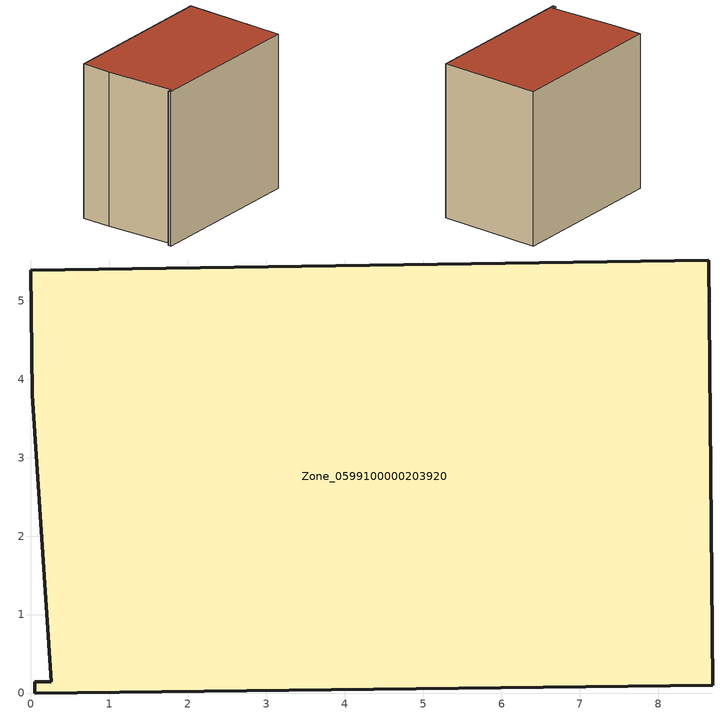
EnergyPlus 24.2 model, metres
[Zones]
Zone_0599100000203920
 floor ground (C_G): 0.26,0.15 0.01,3.8 0,5.39 8.64,5.52 8.69,0.1 0.05,0 0.05,0.14 z0
 wall outside (C_F): 0.05,0 8.69,0.1 8.64,5.52 0,5.39 0.01,3.8 0.26,0.15 0.05,0.14 0.05,0 z0:8.31
 roof outside (C_R): 0.01,3.8 0.26,0.15 0.05,0.14 0.05,0 8.69,0.1 8.64,5.52 0,5.39 z8.31
[BUILDING]
Pand.0599100000203920: North Axis=0; Terrain=City; Loads Convergence Tolerance Value=0.04; Temperature Convergence Tolerance Value=0.4; Solar Distribution=FullExterior; Maximum Number of Warmup Days=25; Minimum Number of Warmup Days=1
[Site:Location]
Rotterdam.The.Hague.AP_ZH_NLD Design_Conditions: Latitude=51.96; Longitude=4.45; Time Zone=1; Elevation=-4.5
[SITE:GROUNDTEMPERATURE:BUILDINGSURFACE]
18, 18, 18, 18, 18, 18, 18, 18, 18, 18, 18, 18
[MATERIAL] Thermal Absorptance=0.9; Solar Absorptance=0.7; Visible Absorptance=0.7
Name | Roughness | Thickness | Conductivity | Density | Specific Heat
G.TI.1975-1991 | MediumSmooth | 0.15 | 0.288461 | 540 | 1210
F.TI.1975-1991 | Rough | 0.3 | 0.230769 | 1920 | 840
R.TI.1975-1991 | MediumRough | 0.2 | 0.153846 | 1500 | 1000
[CONSTRUCTION]
C_G: G.TI.1975-1991
C_F: F.TI.1975-1991
C_R: R.TI.1975-1991
[ZONE]
Zone_0599100000203920: Type=1; Multiplier=1; Ceiling Height=Autocalculate; Volume=Autocalculate; Floor Area=autocalculate; Part of Total Floor Area=Yes
[ZONEINFILTRATION:DESIGNFLOWRATE]
Infil_Zone_0599100000203920: Zone or ZoneList or Space or SpaceList=Zone_0599100000203920; Schedule=AlwaysOn; Design Flow Rate Calculation Method=Flow/Area; Flow Rate per Floor Area=0.003; Constant Term Coefficient=1; Temperature Term Coefficient=0; Velocity Term Coefficient=0; Velocity Squared Term Coefficient=0
[HVACTEMPLATE:ZONE:IDEALLOADSAIRSYSTEM]
Zone_0599100000203920: Maximum Heating Supply Air Temperature=50; Minimum Cooling Supply Air Temperature=13; Maximum Heating Supply Air Humidity Ratio=0.0156; Minimum Cooling Supply Air Humidity Ratio=0.0077; Heating Limit=NoLimit; Cooling Limit=NoLimit; Dehumidification Control Type=ConstantSensibleHeatRatio; Cooling Sensible Heat Ratio=0.7; Dehumidification Setpoint=60; Humidification Control Type=None; Humidification Setpoint=30; Outdoor Air Method=None; Outdoor Air Flow Rate per Person=0.00944; Outdoor Air Flow Rate per Zone Floor Area=0; Outdoor Air Flow Rate per Zone=0; Demand Controlled Ventilation Type=None; Outdoor Air Economizer Type=NoEconomizer; Heat Recovery Type=None; Sensible Heat Recovery Effectiveness=0.7; Latent Heat Recovery Effectiveness=0.65
[ZONECONTROL:THERMOSTAT]
ThermostatControl_Zone_0599100000203920: Zone or ZoneList=Zone_0599100000203920; Control Type Schedule=DualSetpointControlType; Control 1=Thermostat_Zone_0599100000203920; Temperature Difference Between Cutout And Setpoint=0
[THERMOSTATSETPOINT:DUALSETPOINT]
Thermostat_Zone_0599100000203920: Heating Setpoint Temperature Schedule=HeatingSetpoint_Zone_0599100000203920; Cooling Setpoint Temperature Schedule=CoolingSetpoint_Zone_0599100000203920
[SCHEDULE:COMPACT]
HeatingSetpoint_Zone_0599100000203920: Through: 12/31, For: AllDays, Until: 24:00, 21
CoolingSetpoint_Zone_0599100000203920: Through: 12/31, For: AllDays, Until: 24:00, 24
DualSetpointControlType: Through: 12/31, For: AllDays, Until: 24:00, 4
AlwaysOn: Through: 12/31, For: AllDays, Until: 24:00, 1
